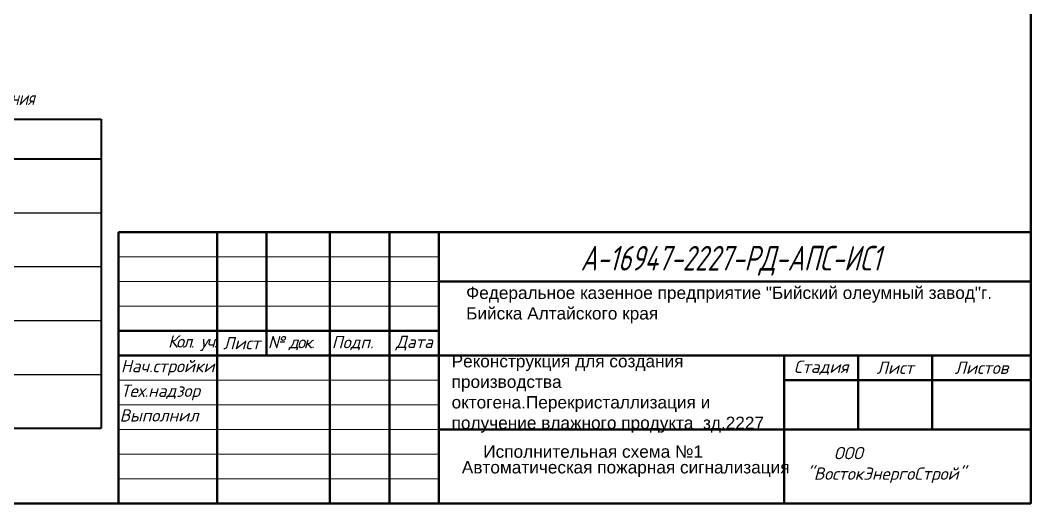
# Model space of a CAD drawing. Header units: millimetres. Extents: x 1663 to 6300, y 431 to 1491.
# Drawn here: x 4734 to 5256, y 757 to 1007 of the extents above; entities that cross this region are included whole.
import ezdxf
from ezdxf.enums import TextEntityAlignment as Align

# ---------------------------------------------------------------- set-up
doc = ezdxf.new("R2010")
doc.units = ezdxf.units.MM
for name, color, linetype, lineweight in [('ТаБлица', 253, 'Continuous', 25), ('Формат - толстая линия', 7, 'Continuous', 50), ('Формат - тонкая линия', 7, 'Continuous', 20)]:
    doc.layers.add(name, color=color, linetype=linetype, lineweight=lineweight)
doc.styles.add('2.5', font='isocpeur.ttf', dxfattribs={"oblique": 15, "height": 2.5})
doc.styles.add('Simplex', font='simplex.shx', dxfattribs={"width": 0.7, "oblique": 15})
doc.styles.get("Standard").update_dxf_attribs({"font": 'arial.ttf'})

# ---------------------------------------------------------------- blocks, each defined once
blk = doc.blocks.new('*T60')
at = {"layer": 'ТаБлица', "color": 0, "linetype": 'ByBlock', "lineweight": 40, "transparency": 16777216}
for p, q in [((0, 0), (205.98, 0)), ((0, 0), (0, -159.8)), ((77.58, 0), (77.58, -159.8)), ((205.98, 0), (205.98, -159.8)), ((0, -20.58), (205.98, -20.58)), ((0, -159.8), (205.98, -159.8))]:
    blk.add_line(p, q, dxfattribs=at)
at = {"layer": 'ТаБлица', "color": 5, "linetype": 'ByBlock', "lineweight": 25, "transparency": 16777216}
for p, q in [((0, -48.43), (205.98, -48.43)), ((0, -76.27), (205.98, -76.27)), ((0, -104.11), (205.98, -104.11)), ((0, -131.96), (205.98, -131.96))]:
    blk.add_line(p, q, dxfattribs=at)
at = {"layer": 'ТаБлица', "color": 2, "transparency": 16777216, "char_height": 5.082, "style": 'Simplex'}
for s, insert, width, attachment_point in [('Обозначение', (38.79, -10.29), 77.5805, 5), ('Наименование', (141.78, -10.29), 128.4005, 5), ('Прибор приемно-контрольный', (79.76, -34.51), 124.0445, 4), ('Извещатель пожарный дымовой', (79.76, -62.35), 124.0445, 4), ('Извещатель пожарный пламени', (79.76, -90.19), 124.0445, 4), ('Коробка распределительная', (79.76, -118.04), 124.0445, 4), ('Линия связи', (79.76, -145.88), 124.0445, 4)]:
    blk.add_mtext(s, dxfattribs=dict(at, insert=insert, width=width, attachment_point=attachment_point))

msp = doc.modelspace()

# ---------------------------------------------------------------- linework, layer by layer
at = {"layer": 'Формат - толстая линия'}
msp.add_lwpolyline([(4249.19, 1489.07), (5256.24, 1489.07), (5256.24, 757.36), (4249.19, 757.36)], close=True, dxfattribs=at)
at = {"layer": 'Формат - толстая линия', "ltscale": 100}
msp.add_lwpolyline([(4784.59, 897.58), (5256.24, 897.58), (5256.24, 757.36), (4784.59, 757.36)], close=True, dxfattribs=at)
for points in [[(4835.58, 897.58), (4835.58, 757.36)], [(4861.07, 897.58), (4861.07, 833.85)], [(4893.92, 897.35), (4893.92, 757.13)], [(4924.81, 897.58), (4924.81, 757.36)], [(4950.3, 897.58), (4950.3, 757.36)], [(4950.3, 872.09), (5256.24, 872.09)], [(4784.59, 846.59), (4950.3, 846.59)], [(4784.59, 833.85), (4950.3, 833.85)], [(4950.3, 833.85), (5256.24, 833.85)], [(5128.77, 833.85), (5128.77, 757.36)], [(5167.01, 833.85), (5167.01, 795.6)], [(5205.25, 833.85), (5205.25, 795.6)], [(5128.77, 821.1), (5256.24, 821.1)], [(4950.3, 795.6), (5256.24, 795.6)]]:
    msp.add_lwpolyline(points, dxfattribs=at)
at = {"layer": 'Формат - тонкая линия', "ltscale": 100}
for points in [[(4784.59, 884.84), (4950.3, 884.84)], [(4784.59, 872.09), (4950.3, 872.09)], [(4784.59, 859.34), (4950.3, 859.34)], [(4784.59, 821.1), (4950.3, 821.1)], [(4784.59, 808.35), (4950.3, 808.35)], [(4784.59, 795.6), (4950.3, 795.6)], [(4784.59, 782.86), (4950.3, 782.86)], [(4784.59, 770.11), (4950.3, 770.11)]]:
    msp.add_lwpolyline(points, dxfattribs=at)

# ---------------------------------------------------------------- block references
msp.add_blockref('*T60', (4569.62, 956.03))

# ---------------------------------------------------------------- texts
at = {"lineweight": 35, "style": 'Simplex', "oblique": 15, "width": 0.7}
msp.add_text('А-16947-2227-РД-АПС-ИС1', height=12.7475, dxfattribs=at).set_placement((5101.09, 877.75), align=Align.CENTER)
at = {"attachment_point": 1}
for s, width, heights, insert, char_height in [('Федеральное казенное предприятие "Бийский олеумный завод"г. Бийска Алтайского края', 271.2777, [71.17], (4964.34, 869.43), 6.3738), ('Реконструкция для создания производства октогена.Перекристаллизация и получение влажного продукта  зд.2227', 172.8519, [0], (4956.85, 834.06), 6.37377), ('Исполнительная схема №1', 305.9793, [0], (4973.2, 787.31), 6.3738), ('Автоматическая пожарная сигнализация', 305.9793, [0], (4962.12, 779.2), 6.3738)]:
    msp.add_mtext_dynamic_manual_height_columns(s, width=width, gutter_width=12.5, heights=heights, dxfattribs=dict(at, insert=insert, char_height=char_height))
at = {"color": 0, "linetype": 'ByBlock', "lineweight": -2, "ltscale": 100, "style": '2.5'}
for s, insert, char_height, width, attachment_point in [('{\\T0.75;Кол. уч.}', (4822.83, 840.22), 6.3738, 25.4951, 5), ('Лист', (4848.32, 840.22), 6.374, 25.4951, 5), ('{\\T0.85;№ док.}', (4873.82, 840.22), 6.3738, 25.4951, 5), ('Подп.', (4905.69, 840.22), 6.374, 38.2426, 5), ('Дата', (4937.56, 840.22), 6.374, 25.4951, 5), ('Нач.стройки', (4785.86, 827.47), 6.3738, 50.9902, 4), ('Стадия', (5147.89, 827.47), 6.374, 38.2426, 5), ('Лист', (5186.13, 827.47), 6.374, 38.2426, 5), ('Листов', (5230.75, 827.47), 6.374, 50.9902, 5), ('Тех.надзор', (4785.86, 814.72), 6.374, 50.9902, 4), ('Выполнил', (4785.25, 802.83), 6.374, 50.9902, 4), ('\\pi6.91506;ООО \\P\\pi-7.08494;"ВостокЭнергоСтрой"', (5147.53, 777.17), 6.3738, 50.9902, 4)]:
    msp.add_mtext(s, dxfattribs=dict(at, insert=insert, char_height=char_height, width=width, attachment_point=attachment_point))
at = {"layer": 'ТаБлица', "color": 2, "insert": (4677.46, 965.94), "char_height": 7.26, "width": 268.4535, "attachment_point": 5, "style": 'Simplex'}
msp.add_mtext('Условные обозначения и изображения', dxfattribs=at)

doc.saveas('drawing.dxf')
